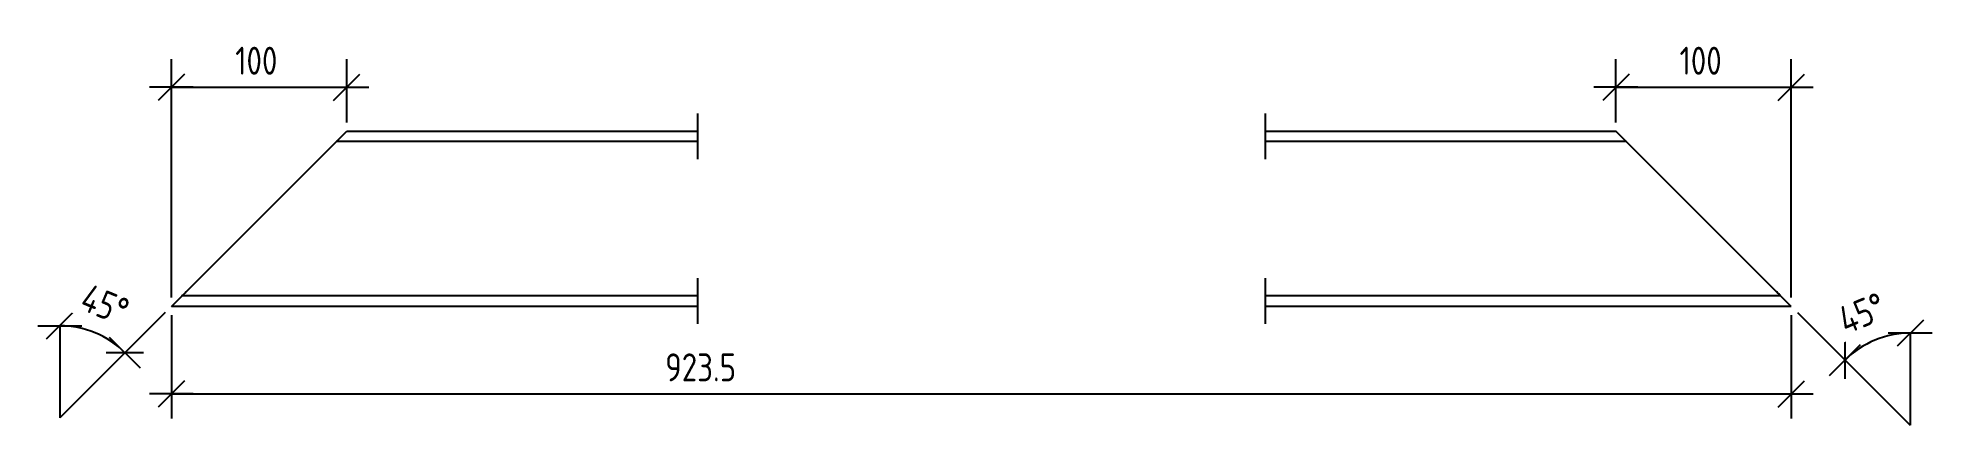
# Model space of a CAD drawing. Header units: millimetres. Extents: x 15 to 1095, y 15 to 236.
import ezdxf

# ---------------------------------------------------------------- set-up
doc = ezdxf.new("R2010")
doc.units = ezdxf.units.MM
doc.layers.add('1', color=7, linetype='Continuous')
doc.layers.add('19', color=7, linetype='Continuous')
doc.styles.add('GOST type A', font='', dxfattribs={"height": 0.2})
doc.styles.get('GOST type A').set_extended_font_data('GOST type A')

msp = doc.modelspace()

# ---------------------------------------------------------------- linework, layer by layer
at = {"layer": '1'}
for p, q in [((391.1, 192.8), (391.1, 166.8)), ((714.6, 192.8), (714.6, 166.8)), ((91.1, 82.8), (191.1, 182.8)), ((391.1, 176.8), (185.1, 176.8)), ((191.1, 182.8), (391.1, 182.8)), ((714.6, 182.8), (914.6, 182.8)), ((920.6, 176.8), (714.6, 176.8)), ((1014.6, 82.8), (914.6, 182.8)), ((391.1, 98.8), (391.1, 72.8)), ((714.6, 98.8), (714.6, 72.8)), ((97.1, 88.8), (97.2, 88.9)), ((391.1, 88.8), (97.1, 88.8)), ((97.2, 88.9), (97.4, 89.1)), ((97.4, 89.1), (97.7, 89.3)), ((97.7, 89.3), (97.8, 89.4)), ((97.8, 89.4), (98.3, 89.9)), ((98.3, 89.9), (98.9, 90.5)), ((98.9, 90.5), (99.4, 91.1)), ((99.4, 91.1), (99.6, 91.3)), ((1008.6, 88.8), (714.6, 88.8)), ((1006.3, 91.1), (1006.1, 91.3)), ((1006.8, 90.5), (1006.3, 91.1)), ((1007.5, 89.9), (1006.8, 90.5)), ((1007.9, 89.4), (1007.5, 89.9)), ((1008, 89.3), (1007.9, 89.4)), ((1008.3, 89.1), (1008, 89.3)), ((1008.5, 88.9), (1008.3, 89.1)), ((1008.6, 88.8), (1008.5, 88.9)), ((391.1, 82.8), (91.1, 82.8)), ((1014.6, 82.8), (714.6, 82.8))]:
    msp.add_line(p, q, dxfattribs=at)
at = {"layer": '19'}
for p, q in [((91.1, 87.8), (91.1, 223.8)), ((191.1, 187.8), (191.1, 223.8)), ((914.6, 187.8), (914.6, 223.8)), ((1014.6, 87.8), (1014.6, 223.8)), ((103.6, 207.8), (78.6, 207.8)), ((98.6, 215.3), (83.6, 200.3)), ((91.1, 207.8), (83.6, 207.8)), ((91.1, 207.8), (191.1, 207.8)), ((178.6, 207.8), (203.6, 207.8)), ((183.6, 200.3), (198.6, 215.3)), ((191.1, 207.8), (198.6, 207.8)), ((927.1, 207.8), (902.1, 207.8)), ((922.1, 215.3), (907.1, 200.3)), ((914.6, 207.8), (907.1, 207.8)), ((914.6, 207.8), (1014.6, 207.8)), ((1002.1, 207.8), (1027.1, 207.8)), ((1007.1, 200.3), (1022.1, 215.3)), ((1014.6, 207.8), (1022.1, 207.8)), ((20, 64.2), (35, 79.2)), ((87.6, 79.3), (64.6, 56.3)), ((91.1, 77.8), (91.1, 18.8)), ((1014.6, 77.8), (1014.6, 18.8)), ((1018.1, 79.3), (1045.3, 52.1)), ((15, 71.7), (40, 71.7)), ((27.5, 71.7), (27.5, 19.2)), ((73.5, 47.5), (55.8, 65.1)), ((1094.9, 67.5), (1069.9, 67.5)), ((1089.9, 75), (1074.9, 60)), ((1082.4, 67.5), (1082.4, 15)), ((64.6, 56.3), (27.5, 19.2)), ((75.2, 56.3), (54, 56.3)), ((1036.4, 43.3), (1054.1, 61)), ((1045.3, 41.5), (1045.3, 62.7)), ((1045.3, 52.1), (1082.4, 15)), ((103.6, 32.8), (78.6, 32.8)), ((98.6, 40.3), (83.6, 25.3)), ((91.1, 32.8), (83.6, 32.8)), ((91.1, 32.8), (1014.6, 32.8)), ((1002.1, 32.8), (1027.1, 32.8)), ((1007.1, 25.3), (1022.1, 40.3)), ((1014.6, 32.8), (1022.1, 32.8))]:
    msp.add_line(p, q, dxfattribs=at)
for centre, start, end in [((27.5, 19.2), 45, 90), ((1082.4, 15), 90, 135)]:
    msp.add_arc(centre, 52.5, start, end, dxfattribs=at)

# ---------------------------------------------------------------- next in the draw order: wipeouts: each hides what was drawn before it
for points in [[(158.3, 211.5), (158.3, 236), (124, 236), (124, 211.5)], [(981.8, 211.5), (981.8, 236), (947.4, 236), (947.4, 211.5)], [(66, 66.1), (75.4, 88.8), (42.8, 102.3), (33.5, 79.6)], [(1076.4, 75.4), (1067, 98.1), (1034.5, 84.6), (1043.9, 62)], [(736.7, 36.5), (736.7, 61), (369.1, 61), (369.1, 36.5)]]:
    msp.add_wipeout(points).dxf.layer = '19'

# ---------------------------------------------------------------- next in the draw order: texts
at = {"layer": '19', "style": 'GOST type A'}
for s, p in [('100', (127.5, 215)), ('100', (950.9, 215)), ('923.5', (372.6, 40))]:
    msp.add_text(s, height=15.95, dxfattribs=at).set_placement(p)
for rotation, p in [(-22.5001, (38, 81.5)), (22.5001, (1045.8, 66.5))]:
    msp.add_text('45°', height=15.95, rotation=rotation, dxfattribs=at).set_placement(p)

doc.saveas('drawing.dxf')
